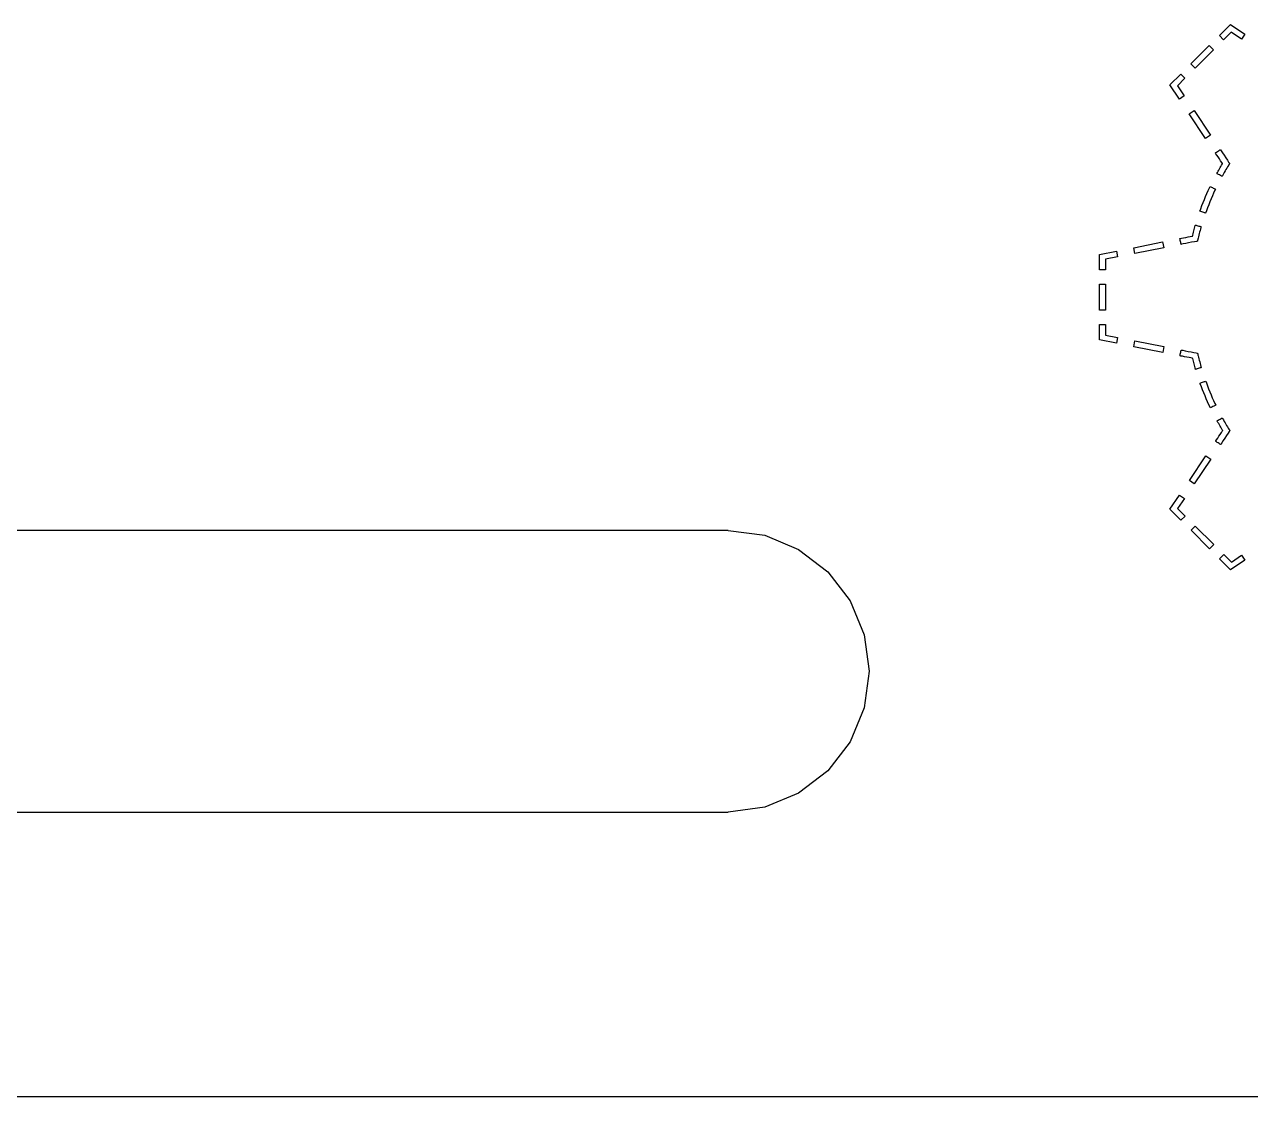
# Model space of a CAD drawing. Header units: metres. Extents: x 2022 to 2368, y 1788 to 2069.
# Drawn here: x 2195.5 to 2282.6, y 1787.8 to 1864 of the extents above; entities that cross this region are included whole.
import ezdxf

# ---------------------------------------------------------------- set-up
doc = ezdxf.new("R2010")
doc.units = ezdxf.units.M

msp = doc.modelspace()

# ---------------------------------------------------------------- linework, layer by layer
at = {"layer": 'COMPONENT0'}
for p, q in [((2280.38, 1863.177, 0.001), (2281.16, 1863.955, 0.001)), ((2280.679, 1862.877, 0.001), (2280.38, 1863.177, 0.001)), ((2281.214, 1863.41, 0.001), (2280.679, 1862.877, 0.001)), ((2281.16, 1863.955, 0.001), (2282.178, 1863.276, 0.001)), ((2281.943, 1862.924, 0.001), (2281.214, 1863.41, 0.001)), ((2282.178, 1863.276, 0.001), (2281.943, 1862.924, 0.001)), ((2278.351, 1861.153, 0.001), (2279.665, 1862.464, 0.001)), ((2279.665, 1862.464, 0.001), (2279.964, 1862.164, 0.001)), ((2279.964, 1862.164, 0.001), (2278.65, 1860.853, 0.001)), ((2278.65, 1860.853, 0.001), (2278.351, 1861.153, 0.001)), ((2276.855, 1859.661, 0.001), (2277.636, 1860.439, 0.001)), ((2277.536, 1858.646, 0.001), (2276.855, 1859.661, 0.001)), ((2277.934, 1860.14, 0.001), (2277.401, 1859.607, 0.001)), ((2277.636, 1860.439, 0.001), (2277.934, 1860.14, 0.001)), ((2277.401, 1859.607, 0.001), (2277.887, 1858.882, 0.001)), ((2277.887, 1858.882, 0.001), (2277.536, 1858.646, 0.001)), ((2278.232, 1857.608, 0.001), (2278.584, 1857.844, 0.001)), ((2279.4, 1855.868, 0.001), (2278.232, 1857.608, 0.001)), ((2278.584, 1857.844, 0.001), (2279.752, 1856.103, 0.001)), ((2279.752, 1856.103, 0.001), (2279.4, 1855.868, 0.001)), ((2280.1, 1854.825, 0.001), (2280.103, 1854.834, 0.001)), ((2280.135, 1854.772, 0.001), (2280.1, 1854.825, 0.001)), ((2280.103, 1854.834, 0.001), (2280.133, 1854.855, 0.001)), ((2280.133, 1854.855, 0.001), (2280.183, 1854.888, 0.001)), ((2280.202, 1854.674, 0.001), (2280.135, 1854.772, 0.001)), ((2280.183, 1854.888, 0.001), (2280.244, 1854.929, 0.001)), ((2280.287, 1854.547, 0.001), (2280.202, 1854.674, 0.001)), ((2280.244, 1854.929, 0.001), (2280.309, 1854.972, 0.001)), ((2280.38, 1854.408, 0.001), (2280.287, 1854.547, 0.001)), ((2280.309, 1854.972, 0.001), (2280.369, 1855.013, 0.001)), ((2280.369, 1855.013, 0.001), (2280.417, 1855.045, 0.001)), ((2280.47, 1854.274, 0.001), (2280.38, 1854.408, 0.001)), ((2280.417, 1855.045, 0.001), (2280.444, 1855.063, 0.001)), ((2280.444, 1855.063, 0.001), (2280.455, 1855.055, 0.001)), ((2280.455, 1855.055, 0.001), (2280.507, 1854.978, 0.001)), ((2280.507, 1854.978, 0.001), (2280.597, 1854.844, 0.001)), ((2280.597, 1854.844, 0.001), (2280.71, 1854.675, 0.001)), ((2280.71, 1854.675, 0.001), (2280.831, 1854.495, 0.001)), ((2280.831, 1854.495, 0.001), (2280.946, 1854.324, 0.001)), ((2280.241, 1853.448, 0.001), (2280.289, 1853.535, 0.001)), ((2280.289, 1853.535, 0.001), (2280.339, 1853.621, 0.001)), ((2280.339, 1853.621, 0.001), (2280.388, 1853.708, 0.001)), ((2280.388, 1853.708, 0.001), (2280.439, 1853.794, 0.001)), ((2280.439, 1853.794, 0.001), (2280.489, 1853.88, 0.001)), ((2280.544, 1854.163, 0.001), (2280.47, 1854.274, 0.001)), ((2280.489, 1853.88, 0.001), (2280.54, 1853.966, 0.001)), ((2280.54, 1853.966, 0.001), (2280.592, 1854.051, 0.001)), ((2280.593, 1854.091, 0.001), (2280.544, 1854.163, 0.001)), ((2280.592, 1854.051, 0.001), (2280.593, 1854.091, 0.001)), ((2280.787, 1853.551, 0.001), (2280.73, 1853.453, 0.001)), ((2280.845, 1853.65, 0.001), (2280.787, 1853.551, 0.001)), ((2280.903, 1853.748, 0.001), (2280.845, 1853.65, 0.001)), ((2280.962, 1853.845, 0.001), (2280.903, 1853.748, 0.001)), ((2280.946, 1854.324, 0.001), (2281.04, 1854.184, 0.001)), ((2281.021, 1853.942, 0.001), (2280.962, 1853.845, 0.001)), ((2281.038, 1853.969, 0.001), (2281.021, 1853.942, 0.001)), ((2281.045, 1853.98, 0.001), (2281.038, 1853.969, 0.001)), ((2281.04, 1854.184, 0.001), (2281.097, 1854.099, 0.001)), ((2281.056, 1853.997, 0.001), (2281.045, 1853.98, 0.001)), ((2281.068, 1854.017, 0.001), (2281.056, 1853.997, 0.001)), ((2281.081, 1854.039, 0.001), (2281.068, 1854.017, 0.001)), ((2281.094, 1854.058, 0.001), (2281.081, 1854.039, 0.001)), ((2281.103, 1854.073, 0.001), (2281.094, 1854.058, 0.001)), ((2281.097, 1854.099, 0.001), (2281.108, 1854.081, 0.001)), ((2281.108, 1854.081, 0.001), (2281.103, 1854.073, 0.001)), ((2280.199, 1853.372, 0.001), (2280.241, 1853.448, 0.001)), ((2280.218, 1853.361, 0.001), (2280.199, 1853.372, 0.001)), ((2280.261, 1853.337, 0.001), (2280.218, 1853.361, 0.001)), ((2280.321, 1853.304, 0.001), (2280.261, 1853.337, 0.001)), ((2280.388, 1853.267, 0.001), (2280.321, 1853.304, 0.001)), ((2280.455, 1853.231, 0.001), (2280.388, 1853.267, 0.001)), ((2280.513, 1853.199, 0.001), (2280.455, 1853.231, 0.001)), ((2280.554, 1853.176, 0.001), (2280.513, 1853.199, 0.001)), ((2280.57, 1853.168, 0.001), (2280.554, 1853.176, 0.001)), ((2280.618, 1853.254, 0.001), (2280.57, 1853.168, 0.001)), ((2280.673, 1853.354, 0.001), (2280.618, 1853.254, 0.001)), ((2280.73, 1853.453, 0.001), (2280.673, 1853.354, 0.001)), ((2279.402, 1851.733, 0.001), (2279.494, 1851.946, 0.001)), ((2279.494, 1851.946, 0.001), (2279.588, 1852.156, 0.001)), ((2279.588, 1852.156, 0.001), (2279.685, 1852.366, 0.001)), ((2279.685, 1852.366, 0.001), (2279.731, 1852.446, 0.001)), ((2279.731, 1852.446, 0.001), (2279.763, 1852.431, 0.001)), ((2279.763, 1852.431, 0.001), (2279.816, 1852.405, 0.001)), ((2279.816, 1852.405, 0.001), (2279.881, 1852.374, 0.001)), ((2279.881, 1852.374, 0.001), (2279.951, 1852.341, 0.001)), ((2279.974, 1851.981, 0.001), (2279.881, 1851.775, 0.001)), ((2279.951, 1852.341, 0.001), (2280.016, 1852.31, 0.001)), ((2280.068, 1852.185, 0.001), (2279.974, 1851.981, 0.001)), ((2280.016, 1852.31, 0.001), (2280.069, 1852.284, 0.001)), ((2280.101, 1852.269, 0.001), (2280.068, 1852.185, 0.001)), ((2280.069, 1852.284, 0.001), (2280.101, 1852.269, 0.001)), ((2279.062, 1850.873, 0.001), (2279.143, 1851.09, 0.001)), ((2279.143, 1851.09, 0.001), (2279.226, 1851.305, 0.001)), ((2279.226, 1851.305, 0.001), (2279.313, 1851.52, 0.001)), ((2279.313, 1851.52, 0.001), (2279.402, 1851.733, 0.001)), ((2279.538, 1850.939, 0.001), (2279.459, 1850.728, 0.001)), ((2279.62, 1851.15, 0.001), (2279.538, 1850.939, 0.001)), ((2279.704, 1851.359, 0.001), (2279.62, 1851.15, 0.001)), ((2279.792, 1851.568, 0.001), (2279.704, 1851.359, 0.001)), ((2279.881, 1851.775, 0.001), (2279.792, 1851.568, 0.001)), ((2279, 1850.7, 0.001), (2279.062, 1850.873, 0.001)), ((2279.022, 1850.692, 0.001), (2279, 1850.7, 0.001)), ((2279.07, 1850.675, 0.001), (2279.022, 1850.692, 0.001)), ((2279.134, 1850.652, 0.001), (2279.07, 1850.675, 0.001)), ((2279.206, 1850.627, 0.001), (2279.134, 1850.652, 0.001)), ((2279.277, 1850.601, 0.001), (2279.206, 1850.627, 0.001)), ((2279.339, 1850.58, 0.001), (2279.277, 1850.601, 0.001)), ((2279.382, 1850.564, 0.001), (2279.339, 1850.58, 0.001)), ((2279.398, 1850.558, 0.001), (2279.382, 1850.564, 0.001)), ((2279.459, 1850.728, 0.001), (2279.398, 1850.558, 0.001)), ((2278.513, 1849.099, 0.001), (2278.538, 1849.196, 0.001)), ((2278.538, 1849.196, 0.001), (2278.563, 1849.292, 0.001)), ((2278.563, 1849.292, 0.001), (2278.589, 1849.389, 0.001)), ((2278.589, 1849.389, 0.001), (2278.616, 1849.485, 0.001)), ((2278.616, 1849.485, 0.001), (2278.643, 1849.581, 0.001)), ((2278.643, 1849.581, 0.001), (2278.67, 1849.677, 0.001)), ((2278.67, 1849.677, 0.001), (2278.687, 1849.711, 0.001)), ((2278.687, 1849.711, 0.001), (2278.723, 1849.7, 0.001)), ((2278.723, 1849.7, 0.001), (2278.78, 1849.684, 0.001)), ((2278.78, 1849.684, 0.001), (2278.851, 1849.663, 0.001)), ((2278.851, 1849.663, 0.001), (2278.926, 1849.641, 0.001)), ((2278.926, 1849.641, 0.001), (2278.995, 1849.621, 0.001)), ((2278.98, 1849.211, 0.001), (2278.951, 1849.1, 0.001)), ((2279.009, 1849.321, 0.001), (2278.98, 1849.211, 0.001)), ((2278.995, 1849.621, 0.001), (2279.05, 1849.605, 0.001)), ((2279.04, 1849.43, 0.001), (2279.009, 1849.321, 0.001)), ((2279.071, 1849.54, 0.001), (2279.04, 1849.43, 0.001)), ((2279.05, 1849.605, 0.001), (2279.082, 1849.596, 0.001)), ((2279.082, 1849.596, 0.001), (2279.071, 1849.54, 0.001)), ((2274.291, 1848.104, 0.001), (2276.349, 1848.511, 0.001)), ((2276.349, 1848.511, 0.001), (2276.431, 1848.095, 0.001)), ((2277.575, 1848.753, 0.001), (2277.604, 1848.759, 0.001)), ((2277.58, 1848.731, 0.001), (2277.575, 1848.753, 0.001)), ((2277.589, 1848.683, 0.001), (2277.58, 1848.731, 0.001)), ((2277.602, 1848.616, 0.001), (2277.589, 1848.683, 0.001)), ((2277.617, 1848.541, 0.001), (2277.602, 1848.616, 0.001)), ((2277.604, 1848.759, 0.001), (2277.696, 1848.777, 0.001)), ((2277.632, 1848.466, 0.001), (2277.617, 1848.541, 0.001)), ((2277.645, 1848.401, 0.001), (2277.632, 1848.466, 0.001)), ((2277.654, 1848.355, 0.001), (2277.645, 1848.401, 0.001)), ((2277.657, 1848.338, 0.001), (2277.654, 1848.355, 0.001)), ((2277.695, 1848.345, 0.001), (2277.657, 1848.338, 0.001)), ((2277.815, 1848.369, 0.001), (2277.695, 1848.345, 0.001)), ((2277.696, 1848.777, 0.001), (2277.832, 1848.804, 0.001)), ((2277.991, 1848.404, 0.001), (2277.815, 1848.369, 0.001)), ((2277.832, 1848.804, 0.001), (2277.992, 1848.835, 0.001)), ((2278.198, 1848.445, 0.001), (2277.991, 1848.404, 0.001)), ((2277.992, 1848.835, 0.001), (2278.156, 1848.868, 0.001)), ((2278.156, 1848.868, 0.001), (2278.303, 1848.897, 0.001)), ((2278.411, 1848.486, 0.001), (2278.198, 1848.445, 0.001)), ((2278.303, 1848.897, 0.001), (2278.414, 1848.919, 0.001)), ((2278.602, 1848.524, 0.001), (2278.411, 1848.486, 0.001)), ((2278.414, 1848.919, 0.001), (2278.469, 1848.929, 0.001)), ((2278.469, 1848.929, 0.001), (2278.489, 1849.002, 0.001)), ((2278.489, 1849.002, 0.001), (2278.513, 1849.099, 0.001)), ((2278.746, 1848.553, 0.001), (2278.602, 1848.524, 0.001)), ((2278.817, 1848.567, 0.001), (2278.746, 1848.553, 0.001)), ((2278.821, 1848.57, 0.001), (2278.817, 1848.567, 0.001)), ((2278.824, 1848.583, 0.001), (2278.821, 1848.57, 0.001)), ((2278.828, 1848.603, 0.001), (2278.824, 1848.583, 0.001)), ((2278.834, 1848.626, 0.001), (2278.828, 1848.603, 0.001)), ((2278.84, 1848.65, 0.001), (2278.834, 1848.626, 0.001)), ((2278.845, 1848.673, 0.001), (2278.84, 1848.65, 0.001)), ((2278.849, 1848.69, 0.001), (2278.845, 1848.673, 0.001)), ((2278.851, 1848.699, 0.001), (2278.849, 1848.69, 0.001)), ((2278.868, 1848.769, 0.001), (2278.851, 1848.699, 0.001)), ((2278.895, 1848.879, 0.001), (2278.868, 1848.769, 0.001)), ((2278.922, 1848.99, 0.001), (2278.895, 1848.879, 0.001)), ((2278.951, 1849.1, 0.001), (2278.922, 1848.99, 0.001)), ((2271.865, 1847.625, 0.001), (2273.064, 1847.862, 0.001)), ((2271.865, 1846.524, 0.001), (2271.865, 1847.625, 0.001)), ((2273.146, 1847.447, 0.001), (2272.288, 1847.277, 0.001)), ((2273.064, 1847.862, 0.001), (2273.146, 1847.447, 0.001)), ((2274.373, 1847.689, 0.001), (2274.291, 1848.104, 0.001)), ((2276.431, 1848.095, 0.001), (2274.373, 1847.689, 0.001)), ((2272.288, 1847.277, 0.001), (2272.288, 1846.524, 0.001)), ((2272.288, 1846.524, 0.001), (2271.865, 1846.524, 0.001)), ((2271.865, 1843.66, 0.001), (2271.865, 1845.515, 0.001)), ((2271.865, 1845.515, 0.001), (2272.288, 1845.515, 0.001)), ((2272.288, 1845.515, 0.001), (2272.288, 1843.66, 0.001)), ((2272.288, 1843.66, 0.001), (2271.865, 1843.66, 0.001)), ((2271.865, 1841.551, 0.001), (2271.865, 1842.652, 0.001)), ((2271.865, 1842.652, 0.001), (2272.288, 1842.652, 0.001)), ((2272.288, 1842.652, 0.001), (2272.288, 1841.899, 0.001)), ((2273.065, 1841.314, 0.001), (2271.865, 1841.551, 0.001)), ((2272.288, 1841.899, 0.001), (2273.147, 1841.729, 0.001)), ((2273.147, 1841.729, 0.001), (2273.065, 1841.314, 0.001)), ((2274.294, 1841.071, 0.001), (2274.376, 1841.486, 0.001)), ((2274.376, 1841.486, 0.001), (2276.436, 1841.079, 0.001)), ((2276.354, 1840.664, 0.001), (2274.294, 1841.071, 0.001)), ((2276.436, 1841.079, 0.001), (2276.354, 1840.664, 0.001)), ((2277.585, 1840.431, 0.001), (2277.593, 1840.471, 0.001)), ((2277.593, 1840.471, 0.001), (2277.605, 1840.532, 0.001)), ((2277.605, 1840.532, 0.001), (2277.62, 1840.605, 0.001)), ((2277.62, 1840.605, 0.001), (2277.635, 1840.681, 0.001)), ((2277.635, 1840.681, 0.001), (2277.649, 1840.751, 0.001)), ((2277.649, 1840.751, 0.001), (2277.659, 1840.805, 0.001)), ((2277.659, 1840.805, 0.001), (2277.665, 1840.834, 0.001)), ((2277.665, 1840.834, 0.001), (2277.685, 1840.833, 0.001)), ((2277.685, 1840.833, 0.001), (2277.786, 1840.813, 0.001)), ((2277.786, 1840.813, 0.001), (2277.951, 1840.78, 0.001)), ((2277.951, 1840.78, 0.001), (2278.154, 1840.74, 0.001)), ((2278.154, 1840.74, 0.001), (2278.367, 1840.698, 0.001)), ((2278.367, 1840.698, 0.001), (2278.566, 1840.659, 0.001)), ((2278.566, 1840.659, 0.001), (2278.725, 1840.628, 0.001)), ((2278.725, 1840.628, 0.001), (2278.816, 1840.61, 0.001)), ((2278.816, 1840.61, 0.001), (2278.829, 1840.606, 0.001)), ((2278.829, 1840.606, 0.001), (2278.832, 1840.595, 0.001)), ((2278.832, 1840.595, 0.001), (2278.836, 1840.577, 0.001)), ((2278.836, 1840.577, 0.001), (2278.841, 1840.555, 0.001)), ((2278.841, 1840.555, 0.001), (2278.847, 1840.53, 0.001)), ((2278.847, 1840.53, 0.001), (2278.853, 1840.507, 0.001)), ((2278.853, 1840.507, 0.001), (2278.857, 1840.489, 0.001)), ((2278.857, 1840.489, 0.001), (2278.86, 1840.477, 0.001)), ((2278.86, 1840.477, 0.001), (2278.87, 1840.433, 0.001)), ((2277.586, 1840.421, 0.001), (2277.585, 1840.431, 0.001)), ((2277.641, 1840.41, 0.001), (2277.586, 1840.421, 0.001)), ((2277.752, 1840.388, 0.001), (2277.641, 1840.41, 0.001)), ((2277.899, 1840.359, 0.001), (2277.752, 1840.388, 0.001)), ((2278.063, 1840.327, 0.001), (2277.899, 1840.359, 0.001)), ((2278.223, 1840.295, 0.001), (2278.063, 1840.327, 0.001)), ((2278.359, 1840.268, 0.001), (2278.223, 1840.295, 0.001)), ((2278.452, 1840.25, 0.001), (2278.359, 1840.268, 0.001)), ((2278.483, 1840.232, 0.001), (2278.452, 1840.25, 0.001)), ((2278.508, 1840.136, 0.001), (2278.483, 1840.232, 0.001)), ((2278.532, 1840.039, 0.001), (2278.508, 1840.136, 0.001)), ((2278.557, 1839.942, 0.001), (2278.532, 1840.039, 0.001)), ((2278.583, 1839.846, 0.001), (2278.557, 1839.942, 0.001)), ((2278.61, 1839.75, 0.001), (2278.583, 1839.846, 0.001)), ((2278.636, 1839.654, 0.001), (2278.61, 1839.75, 0.001)), ((2278.664, 1839.558, 0.001), (2278.636, 1839.654, 0.001)), ((2278.87, 1840.433, 0.001), (2278.897, 1840.323, 0.001)), ((2278.897, 1840.323, 0.001), (2278.925, 1840.213, 0.001)), ((2278.925, 1840.213, 0.001), (2278.953, 1840.103, 0.001)), ((2278.953, 1840.103, 0.001), (2278.982, 1839.992, 0.001)), ((2278.982, 1839.992, 0.001), (2279.012, 1839.882, 0.001)), ((2279.012, 1839.882, 0.001), (2279.043, 1839.773, 0.001)), ((2279.043, 1839.773, 0.001), (2279.074, 1839.663, 0.001)), ((2279.074, 1839.663, 0.001), (2279.096, 1839.581, 0.001)), ((2278.691, 1839.462, 0.001), (2278.664, 1839.558, 0.001)), ((2278.704, 1839.466, 0.001), (2278.691, 1839.462, 0.001)), ((2278.746, 1839.478, 0.001), (2278.704, 1839.466, 0.001)), ((2278.808, 1839.497, 0.001), (2278.746, 1839.478, 0.001)), ((2278.88, 1839.518, 0.001), (2278.808, 1839.497, 0.001)), ((2278.955, 1839.54, 0.001), (2278.88, 1839.518, 0.001)), ((2279.021, 1839.559, 0.001), (2278.955, 1839.54, 0.001)), ((2279.072, 1839.574, 0.001), (2279.021, 1839.559, 0.001)), ((2279.096, 1839.581, 0.001), (2279.072, 1839.574, 0.001)), ((2279.022, 1838.481, 0.001), (2279.061, 1838.495, 0.001)), ((2279.027, 1838.434, 0.001), (2279.022, 1838.481, 0.001)), ((2279.107, 1838.218, 0.001), (2279.027, 1838.434, 0.001)), ((2279.061, 1838.495, 0.001), (2279.119, 1838.516, 0.001)), ((2279.189, 1838.002, 0.001), (2279.107, 1838.218, 0.001)), ((2279.119, 1838.516, 0.001), (2279.189, 1838.541, 0.001)), ((2279.189, 1838.541, 0.001), (2279.262, 1838.567, 0.001)), ((2279.274, 1837.787, 0.001), (2279.189, 1838.002, 0.001)), ((2279.262, 1838.567, 0.001), (2279.328, 1838.59, 0.001)), ((2279.328, 1838.59, 0.001), (2279.379, 1838.609, 0.001)), ((2279.379, 1838.609, 0.001), (2279.408, 1838.619, 0.001)), ((2279.408, 1838.619, 0.001), (2279.456, 1838.493, 0.001)), ((2279.456, 1838.493, 0.001), (2279.535, 1838.282, 0.001)), ((2279.535, 1838.282, 0.001), (2279.616, 1838.072, 0.001)), ((2279.616, 1838.072, 0.001), (2279.701, 1837.862, 0.001)), ((2279.701, 1837.862, 0.001), (2279.788, 1837.654, 0.001)), ((2279.362, 1837.574, 0.001), (2279.274, 1837.787, 0.001)), ((2279.453, 1837.361, 0.001), (2279.362, 1837.574, 0.001)), ((2279.546, 1837.15, 0.001), (2279.453, 1837.361, 0.001)), ((2279.642, 1836.94, 0.001), (2279.546, 1837.15, 0.001)), ((2279.788, 1837.654, 0.001), (2279.877, 1837.447, 0.001)), ((2279.877, 1837.447, 0.001), (2279.969, 1837.241, 0.001)), ((2279.969, 1837.241, 0.001), (2280.064, 1837.037, 0.001)), ((2280.064, 1837.037, 0.001), (2280.119, 1836.914, 0.001)), ((2279.74, 1836.731, 0.001), (2279.642, 1836.94, 0.001)), ((2279.75, 1836.736, 0.001), (2279.74, 1836.731, 0.001)), ((2279.787, 1836.754, 0.001), (2279.75, 1836.736, 0.001)), ((2279.843, 1836.781, 0.001), (2279.787, 1836.754, 0.001)), ((2279.91, 1836.813, 0.001), (2279.843, 1836.781, 0.001)), ((2279.979, 1836.846, 0.001), (2279.91, 1836.813, 0.001)), ((2280.043, 1836.877, 0.001), (2279.979, 1836.846, 0.001)), ((2280.092, 1836.901, 0.001), (2280.043, 1836.877, 0.001)), ((2280.119, 1836.914, 0.001), (2280.092, 1836.901, 0.001)), ((2280.221, 1835.814, 0.001), (2280.254, 1835.832, 0.001)), ((2280.233, 1835.778, 0.001), (2280.221, 1835.814, 0.001)), ((2280.282, 1835.692, 0.001), (2280.233, 1835.778, 0.001)), ((2280.254, 1835.832, 0.001), (2280.306, 1835.861, 0.001)), ((2280.331, 1835.605, 0.001), (2280.282, 1835.692, 0.001)), ((2280.306, 1835.861, 0.001), (2280.371, 1835.897, 0.001)), ((2280.38, 1835.519, 0.001), (2280.331, 1835.605, 0.001)), ((2280.371, 1835.897, 0.001), (2280.439, 1835.935, 0.001)), ((2280.431, 1835.432, 0.001), (2280.38, 1835.519, 0.001)), ((2280.481, 1835.346, 0.001), (2280.431, 1835.432, 0.001)), ((2280.439, 1835.935, 0.001), (2280.502, 1835.97, 0.001)), ((2280.532, 1835.261, 0.001), (2280.481, 1835.346, 0.001)), ((2280.502, 1835.97, 0.001), (2280.552, 1835.997, 0.001)), ((2280.583, 1835.175, 0.001), (2280.532, 1835.261, 0.001)), ((2280.552, 1835.997, 0.001), (2280.582, 1836.014, 0.001)), ((2280.582, 1836.014, 0.001), (2280.613, 1835.966, 0.001)), ((2280.613, 1835.966, 0.001), (2280.669, 1835.867, 0.001)), ((2280.669, 1835.867, 0.001), (2280.725, 1835.768, 0.001)), ((2280.725, 1835.768, 0.001), (2280.782, 1835.669, 0.001)), ((2280.782, 1835.669, 0.001), (2280.84, 1835.571, 0.001)), ((2280.84, 1835.571, 0.001), (2280.898, 1835.473, 0.001)), ((2280.898, 1835.473, 0.001), (2280.957, 1835.376, 0.001)), ((2280.957, 1835.376, 0.001), (2281.016, 1835.279, 0.001)), ((2281.016, 1835.279, 0.001), (2281.054, 1835.218, 0.001)), ((2280.114, 1834.354, 0.001), (2280.13, 1834.379, 0.001)), ((2280.13, 1834.379, 0.001), (2280.183, 1834.457, 0.001)), ((2280.183, 1834.457, 0.001), (2280.26, 1834.572, 0.001)), ((2280.26, 1834.572, 0.001), (2280.351, 1834.707, 0.001)), ((2280.351, 1834.707, 0.001), (2280.443, 1834.845, 0.001)), ((2280.443, 1834.845, 0.001), (2280.527, 1834.97, 0.001)), ((2280.527, 1834.97, 0.001), (2280.59, 1835.064, 0.001)), ((2280.655, 1834.401, 0.001), (2280.555, 1834.251, 0.001)), ((2280.621, 1835.11, 0.001), (2280.583, 1835.175, 0.001)), ((2280.59, 1835.064, 0.001), (2280.621, 1835.11, 0.001)), ((2280.773, 1834.577, 0.001), (2280.655, 1834.401, 0.001)), ((2280.894, 1834.756, 0.001), (2280.773, 1834.577, 0.001)), ((2281.002, 1834.918, 0.001), (2280.894, 1834.756, 0.001)), ((2281.084, 1835.04, 0.001), (2281.002, 1834.918, 0.001)), ((2281.054, 1835.218, 0.001), (2281.059, 1835.21, 0.001)), ((2281.059, 1835.21, 0.001), (2281.069, 1835.195, 0.001)), ((2281.069, 1835.195, 0.001), (2281.081, 1835.176, 0.001)), ((2281.081, 1835.176, 0.001), (2281.094, 1835.154, 0.001)), ((2281.124, 1835.1, 0.001), (2281.084, 1835.04, 0.001)), ((2281.094, 1835.154, 0.001), (2281.107, 1835.134, 0.001)), ((2281.107, 1835.134, 0.001), (2281.117, 1835.117, 0.001)), ((2281.117, 1835.117, 0.001), (2281.124, 1835.106, 0.001)), ((2281.124, 1835.106, 0.001), (2281.124, 1835.1, 0.001)), ((2280.132, 1834.342, 0.001), (2280.114, 1834.354, 0.001)), ((2280.174, 1834.314, 0.001), (2280.132, 1834.342, 0.001)), ((2280.23, 1834.276, 0.001), (2280.174, 1834.314, 0.001)), ((2280.294, 1834.234, 0.001), (2280.23, 1834.276, 0.001)), ((2280.357, 1834.191, 0.001), (2280.294, 1834.234, 0.001)), ((2280.412, 1834.154, 0.001), (2280.357, 1834.191, 0.001)), ((2280.451, 1834.128, 0.001), (2280.412, 1834.154, 0.001)), ((2280.465, 1834.118, 0.001), (2280.451, 1834.128, 0.001)), ((2280.487, 1834.15, 0.001), (2280.465, 1834.118, 0.001)), ((2280.555, 1834.251, 0.001), (2280.487, 1834.15, 0.001)), ((2278.249, 1831.575, 0.001), (2279.417, 1833.316, 0.001)), ((2279.769, 1833.08, 0.001), (2278.6, 1831.339, 0.001)), ((2279.417, 1833.316, 0.001), (2279.769, 1833.08, 0.001)), ((2278.6, 1831.339, 0.001), (2278.249, 1831.575, 0.001)), ((2276.87, 1829.521, 0.001), (2277.552, 1830.536, 0.001)), ((2277.903, 1830.3, 0.001), (2277.416, 1829.574, 0.001)), ((2277.552, 1830.536, 0.001), (2277.903, 1830.3, 0.001)), ((2277.651, 1828.742, 0.001), (2276.87, 1829.521, 0.001)), ((2277.416, 1829.574, 0.001), (2277.95, 1829.042, 0.001)), ((2277.95, 1829.042, 0.001), (2277.651, 1828.742, 0.001)), ((2278.366, 1828.029, 0.001), (2278.665, 1828.329, 0.001)), ((2278.665, 1828.329, 0.001), (2279.98, 1827.017, 0.001)), ((2279.681, 1826.718, 0.001), (2278.366, 1828.029, 0.001)), ((2279.98, 1827.017, 0.001), (2279.681, 1826.718, 0.001)), ((2280.396, 1826.004, 0.001), (2280.695, 1826.304, 0.001)), ((2281.176, 1825.226, 0.001), (2280.396, 1826.004, 0.001)), ((2280.695, 1826.304, 0.001), (2281.23, 1825.771, 0.001)), ((2282.195, 1825.907, 0.001), (2281.176, 1825.226, 0.001)), ((2281.23, 1825.771, 0.001), (2281.96, 1826.259, 0.001)), ((2281.96, 1826.259, 0.001), (2282.195, 1825.907, 0.001))]:
    msp.add_line(p, q, dxfattribs=at)
at = {"layer": 'GROUP0'}
for p, q in [((2245.489, 1828.014, 0.002), (2145.489, 1828.014, 0.002)), ((2245.489, 1828.014, 0.002), (2248.077, 1827.673, 0.002)), ((2248.077, 1827.673, 0.002), (2250.489, 1826.674, 0.002)), ((2250.489, 1826.674, 0.002), (2252.56, 1825.085, 0.002)), ((2252.56, 1825.085, 0.002), (2254.149, 1823.014, 0.002)), ((2254.149, 1823.014, 0.002), (2255.148, 1820.602, 0.001)), ((2255.148, 1820.602, 0.001), (2255.489, 1818.014, 0.001)), ((2255.489, 1818.014, 0.001), (2255.148, 1815.426, 0.001)), ((2255.148, 1815.426, 0.001), (2254.149, 1813.014, 0.001)), ((2254.149, 1813.014, 0.001), (2252.56, 1810.943, 0.001)), ((2252.56, 1810.943, 0.001), (2250.489, 1809.354, 0.001)), ((2250.489, 1809.354, 0.001), (2248.077, 1808.355, 0.001)), ((2248.077, 1808.355, 0.001), (2245.489, 1808.014, 0.001)), ((2145.489, 1808.014, 0.001), (2245.489, 1808.014, 0.001)), ((2064.989, 1787.814, 0.001), (2325.989, 1787.814, 0.001))]:
    msp.add_line(p, q, dxfattribs=at)

doc.saveas('drawing.dxf')
